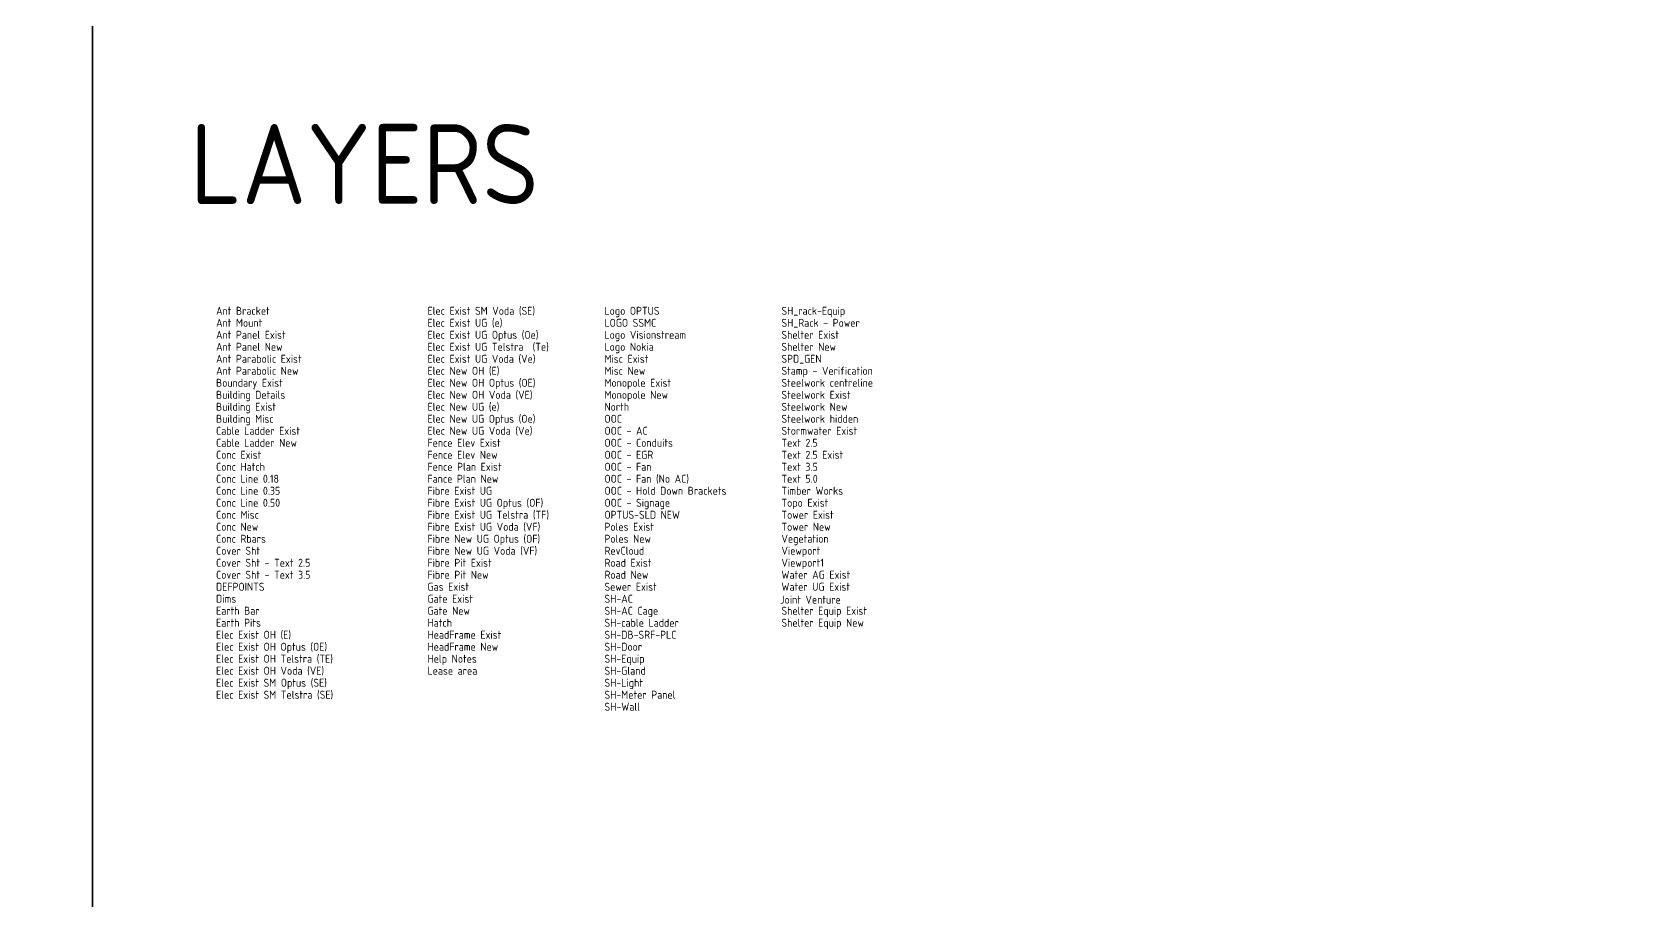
# Model space of a CAD drawing. Extents: x -408 to 1508121, y -29672 to 868845.
# Drawn here: x 1306957 to 1407539, y 217211 to 271514 of the extents above; entities that cross this region are included whole.
import ezdxf

# ---------------------------------------------------------------- set-up
doc = ezdxf.new("R2010")
doc.units = 0
doc.header["$MEASUREMENT"] = 0
for name, pattern in [('CENTRE', [58, 40, -6, 6, -6]), ('DASHED', [19.05, 12.7, -6.35]), ('HIDDEN2', [4, 2.5, -1.5]), ('PROPERTY', [37.5, 24, -3, 0.5, -3, 0.5, -3, 0.5, -3]), ('PROPERTY2', [18.75, 12, -1.5, 0.25, -1.5, 0.25, -1.5, 0.25, -1.5])]:
    doc.linetypes.add(name, pattern=pattern)
doc.layers.get('DEFPOINTS').update_dxf_attribs({"color": 1})
for name, color, linetype in [('Ant Bracket', 1, 'Continuous'), ('Ant Mount', 1, 'Continuous'), ('Ant Panel Exist', 7, 'Continuous'), ('Ant Panel New', 2, 'Continuous'), ('Ant Parabolic Exist', 7, 'Continuous'), ('Ant Parabolic New', 2, 'Continuous'), ('Boundary Exist', 7, 'PROPERTY'), ('Building Details', 1, 'Continuous'), ('Building Exist', 8, 'Continuous'), ('Building Misc', 8, 'Continuous'), ('Cable Ladder Exist', 7, 'Continuous'), ('Cable Ladder New', 2, 'Continuous'), ('Conc Exist', 7, 'Continuous'), ('Conc Hatch', 8, 'Continuous'), ('Conc Line 0.18', 7, 'Continuous'), ('Conc Line 0.35', 2, 'Continuous'), ('Conc Line 0.50', 6, 'Continuous'), ('Conc Misc', 7, 'Continuous'), ('Conc New', 2, 'Continuous'), ('Conc Rbars', 1, 'Continuous'), ('Cover Sht', 3, 'Continuous'), ('Cover Sht - Text 2.5', 2, 'Continuous'), ('Cover Sht - Text 3.5', 3, 'Continuous'), ('Dims', 7, 'Continuous'), ('Earth Bar', 2, 'Continuous'), ('Earth Pits', 7, 'Continuous'), ('Elec Exist OH (E)', 7, 'ELECTRICITY-OH'), ('Elec Exist OH Optus (OE)', 7, 'OPTUS OH ELECTRICITY'), ('Elec Exist OH Telstra (TE)', 7, 'TELSTRA OH ELECTRICITY'), ('Elec Exist OH Voda (VE)', 7, 'VODA OH ELECTRICITY'), ('Elec Exist SM Optus (SE)', 7, 'OPTUS SM ELECTRICITY'), ('Elec Exist SM Telstra (SE)', 7, 'TELSTRA SM ELECTRICITY'), ('Elec Exist SM Voda (SE)', 7, 'VODA SM ELECTRICITY'), ('Elec Exist UG (e)', 7, 'ELECTRICITY-UG'), ('Elec Exist UG Optus (Oe)', 7, 'OPTUS UG ELECTRICITY'), ('Elec Exist UG Telstra (Te)', 7, 'TELSTRA UG ELECTRICITY'), ('Elec Exist UG Voda (Ve)', 7, 'VODA UG ELECTRICITY'), ('Elec New OH (E)', 2, 'ELECTRICITY-OH'), ('Elec New OH Optus (OE)', 2, 'OPTUS OH ELECTRICITY'), ('Elec New OH Voda (Ve)', 2, 'VODA OH ELECTRICITY'), ('Elec New UG (e)', 2, 'ELECTRICITY-UG'), ('Elec New UG Optus (Oe)', 2, 'OPTUS UG ELECTRICITY'), ('Fence Elev Exist', 8, 'Continuous'), ('Fence Elev New', 2, 'Continuous'), ('Fence Plan Exist', 8, 'FENCE-COMPOUND'), ('Fence Plan New', 2, 'FENCE-COMPOUND'), ('Fibre Exist UG', 7, 'FIBRE-UG'), ('Fibre Exist UG Optus (OF)', 7, 'OPTUS FIBRE'), ('Fibre Exist UG Telstra (TF)', 7, 'TELSTRA FIBRE'), ('Fibre Exist UG Voda (VF)', 7, 'VODA FIBRE'), ('Fibre New UG Optus (OF)', 2, 'OPTUS FIBRE'), ('Fibre New UG Voda (VF)', 2, 'VODA FIBRE'), ('Fibre Pit Exist', 7, 'Continuous'), ('Fibre Pit New', 2, 'Continuous'), ('Gas Exist', 1, 'GAS LINE'), ('Gate Exist', 7, 'Continuous'), ('Gate New', 2, 'Continuous'), ('Hatch', 8, 'Continuous'), ('HeadFrame Exist', 7, 'Continuous'), ('HeadFrame New', 2, 'Continuous'), ('Help notes', 240, 'Continuous'), ('Joint Venture', 5, 'Continuous'), ('Lease Area', 2, 'PROPERTY2'), ('Logo OPTUS', 134, 'Continuous'), ('Logo ServiceStream', 7, 'Continuous'), ('Logo Visionstream', 7, 'Continuous'), ('Misc Exist', 7, 'Continuous'), ('Misc New', 2, 'Continuous'), ('Monopole Exist', 7, 'Continuous'), ('Monopole New', 2, 'Continuous'), ('North', 7, 'Continuous'), ('OOC', 2, 'Continuous'), ('OOC - AC', 1, 'Continuous'), ('OOC - Conduits', 8, 'Continuous'), ('OOC - EGR', 1, 'Continuous'), ('OOC - Fan', 1, 'Continuous'), ('OOC - Fan (No AC)', 1, 'Continuous'), ('OOC - Hold Down Brackets', 1, 'Continuous'), ('OOC - Signage', 1, 'Continuous'), ('OPTUS-SLD NEW', 6, 'Continuous'), ('Poles Exist', 7, 'Continuous'), ('Poles New', 2, 'Continuous'), ('RevCloud', 7, 'Continuous'), ('Road Exist', 7, 'Continuous'), ('Road New', 2, 'Continuous'), ('Sewer Exist', 1, 'SEWER'), ('SH-AC', 1, 'Continuous'), ('SH-AC Cage', 8, 'Continuous'), ('SH-Cable Ladder', 2, 'Continuous'), ('SH-DB-SRF-PLC', 7, 'Continuous'), ('SH-Door', 7, 'Continuous'), ('SH-Equip', 7, 'Continuous'), ('SH-Gland', 7, 'Continuous'), ('SH-Light', 8, 'Continuous'), ('SH-Meter Panel', 1, 'Continuous'), ('SH-Wall', 2, 'Continuous'), ('Shelter Equip Exist', 7, 'Continuous'), ('Shelter Equip New', 2, 'Continuous'), ('Shelter Exist', 7, 'Continuous'), ('Shelter New', 2, 'Continuous'), ('SPD_GEN', 2, 'DASHED'), ('Steelwork centreline', 1, 'CENTRE'), ('Steelwork Exist', 7, 'Continuous'), ('Steelwork Hidden', 1, 'Continuous'), ('Steelwork New', 2, 'Continuous'), ('Stormwater Exist', 1, 'STORMWATER'), ('Text 2.5', 2, 'Continuous'), ('Text 2.5 Exist', 7, 'Continuous'), ('Text 3.5', 4, 'Continuous'), ('Text 5.0', 4, 'Continuous'), ('Timber Works', 8, 'HIDDEN2'), ('Topo Exist', 8, 'Continuous'), ('Tower Exist', 7, 'Continuous'), ('Tower New', 2, 'Continuous'), ('Vegetation', 8, 'Continuous'), ('Water AG Exist', 1, 'WATER AG'), ('Water UG Exist', 1, 'WATER UG')]:
    doc.layers.add(name, color=color, linetype=linetype)
for name, color, linetype, lineweight in [('SH_rack - Equip', 7, 'Continuous', 25), ('SH_rack - Power', 7, 'Continuous', 25), ('Stamp - Verification', 7, 'Continuous', 25)]:
    doc.layers.add(name, color=color, linetype=linetype, lineweight=lineweight)
doc.layers.add('Viewport', color=161, linetype='Continuous', plot=False)
doc.layers.add('Viewport1', color=161, linetype='Continuous', plot=False)
doc.styles.add('ISOCP', font='isocp.shx')
doc.styles.get("Standard").update_dxf_attribs({"font": 'isocp.shx'})
doc.linetypes.add('ELECTRICITY-OH', pattern='A,12,-3,["E",Standard,S=2,R=0,X=-2.1,Y=-1.125],-0.5', length=15.5)
doc.linetypes.add('ELECTRICITY-UG', pattern='A,12,-3,["e",Standard,S=2.5,R=0,X=-2.1,Y=-1],-0.5', length=15.5)
doc.linetypes.add('FENCE-COMPOUND', pattern='A,12,-3.5,["/",ISOCP,S=2.5,R=0,X=-2.5,Y=-1.25],-0.25', length=15.75)
doc.linetypes.add('FIBRE-UG', pattern='A,12,-3.5,["f",Standard,S=2.54,R=0,X=-2.1,Y=-1.27],-1.5', length=17)
doc.linetypes.add('GAS LINE', pattern='A,12,-4,["GAS",Standard,S=2,R=0,X=-2.54,Y=-1.125],-4', length=20)
doc.linetypes.add('OPTUS FIBRE', pattern='A,4.8,-3.2,["Ofo",ISOCP,S=2,R=0,X=-2,Y=-1],-4', length=12)
doc.linetypes.add('OPTUS OH ELECTRICITY', pattern='A,4.8,-3.2,["O E",ISOCP,S=2,R=0,X=-2,Y=-1],-4', length=12)
doc.linetypes.add('OPTUS SM ELECTRICITY', pattern='A,4.8,-3.2,["OSE",ISOCP,S=2,R=0,X=-2,Y=-1],-4', length=12)
doc.linetypes.add('OPTUS UG ELECTRICITY', pattern='A,4.8,-3.2,["O e",ISOCP,S=2,R=0,X=-2,Y=-1],-4', length=12)
doc.linetypes.add('SEWER', pattern='A,12,-2.5,["s",Standard,S=2,R=0,X=-2.1,Y=-0.75],0', length=14.5)
doc.linetypes.add('STORMWATER', pattern='A,12,-3,["sw",Standard,S=2,R=0,X=-2.1,Y=-0.75],-2', length=17)
doc.linetypes.add('TELSTRA FIBRE', pattern='A,4.8,-3.2,["Tfo",ISOCP,S=2,R=0,X=-2,Y=-1],-4', length=12)
doc.linetypes.add('TELSTRA OH ELECTRICITY', pattern='A,4.8,-3.2,["T E",ISOCP,S=2,R=0,X=-2,Y=-1],-4', length=12)
doc.linetypes.add('TELSTRA SM ELECTRICITY', pattern='A,12,-3,["TSE",ISOCP,S=2,R=0,X=-2,Y=-1],-3.5', length=18.5)
doc.linetypes.add('TELSTRA UG ELECTRICITY', pattern='A,4.8,-3.2,["T e",ISOCP,S=2,R=0,X=-2,Y=-1],-4', length=12)
doc.linetypes.add('VODA FIBRE', pattern='A,12,-2.5,["Vfo",ISOCP,S=2,R=0,X=-2,Y=-1],-2.5', length=17)
doc.linetypes.add('VODA OH ELECTRICITY', pattern='A,4.8,-3.2,["VE",ISOCP,S=2,R=0,X=-2,Y=-1],-4', length=12)
doc.linetypes.add('VODA SM ELECTRICITY', pattern='A,4.8,-3.2,["VSE",ISOCP,S=2,R=0,X=-2,Y=-1],-4', length=12)
doc.linetypes.add('VODA UG ELECTRICITY', pattern='A,4.8,-3.2,["Ve",ISOCP,S=2,R=0,X=-2,Y=-1],-4', length=12)
doc.linetypes.add('WATER AG', pattern='A,12,-2.5,["W",Standard,S=2,R=0,X=-2.1,Y=-0.75],-0.5', length=15)
doc.linetypes.add('WATER UG', pattern='A,12,-2.5,["w",Standard,S=2,R=0,X=-2.1,Y=-0.75],-0.5', length=15)

msp = doc.modelspace()

# ---------------------------------------------------------------- linework, layer by layer
at = {"layer": 'DEFPOINTS', "color": 4}
msp.add_lwpolyline([(0, 868845), (1310728, 868845), (1310728, 0), (0, 0)], close=True, dxfattribs=at)
at = {"layer": 'Help notes', "color": 4}
msp.add_lwpolyline([(1310728, 276518), (1508121, 276518), (1508121, 138259), (1310728, 138259)], close=True, dxfattribs=at)

# ---------------------------------------------------------------- texts
at = {"layer": 'Ant Bracket', "style": 'ISOCP'}
msp.add_text('Ant Bracket', height=500, dxfattribs=at).set_placement((1318446, 253845))
at = {"layer": 'Ant Mount', "style": 'ISOCP'}
msp.add_text('Ant Mount', height=500, dxfattribs=at).set_placement((1318446, 253095))
at = {"layer": 'Ant Panel Exist', "style": 'ISOCP'}
msp.add_text('Ant Panel Exist', height=500, dxfattribs=at).set_placement((1318446, 252345))
at = {"layer": 'Ant Panel New', "style": 'ISOCP'}
msp.add_text('Ant Panel New', height=500, dxfattribs=at).set_placement((1318446, 251595))
at = {"layer": 'Ant Parabolic Exist', "style": 'ISOCP'}
msp.add_text('Ant Parabolic Exist', height=500, dxfattribs=at).set_placement((1318446, 250845))
at = {"layer": 'Ant Parabolic New', "style": 'ISOCP'}
msp.add_text('Ant Parabolic New', height=500, dxfattribs=at).set_placement((1318446, 250095))
at = {"layer": 'Boundary Exist', "style": 'ISOCP'}
msp.add_text('Boundary Exist', height=500, dxfattribs=at).set_placement((1318446, 249345))
at = {"layer": 'Building Details', "style": 'ISOCP'}
msp.add_text('Building Details', height=500, dxfattribs=at).set_placement((1318446, 248595))
at = {"layer": 'Building Exist', "style": 'ISOCP'}
msp.add_text('Building Exist', height=500, dxfattribs=at).set_placement((1318446, 247845))
at = {"layer": 'Building Misc', "style": 'ISOCP'}
msp.add_text('Building Misc', height=500, dxfattribs=at).set_placement((1318446, 247095))
at = {"layer": 'Cable Ladder Exist', "style": 'ISOCP'}
msp.add_text('Cable Ladder Exist', height=500, dxfattribs=at).set_placement((1318446, 246345))
at = {"layer": 'Cable Ladder New', "style": 'ISOCP'}
msp.add_text('Cable Ladder New', height=500, dxfattribs=at).set_placement((1318446, 245595))
at = {"layer": 'Conc Exist', "style": 'ISOCP'}
msp.add_text('Conc Exist', height=500, dxfattribs=at).set_placement((1318446, 244845))
at = {"layer": 'Conc Hatch', "style": 'ISOCP'}
msp.add_text('Conc Hatch', height=500, dxfattribs=at).set_placement((1318446, 244095))
at = {"layer": 'Conc Line 0.18', "style": 'ISOCP'}
msp.add_text('Conc Line 0.18', height=500, dxfattribs=at).set_placement((1318446, 243345))
at = {"layer": 'Conc Line 0.35', "style": 'ISOCP'}
msp.add_text('Conc Line 0.35', height=500, dxfattribs=at).set_placement((1318446, 242595))
at = {"layer": 'Conc Line 0.50', "style": 'ISOCP'}
msp.add_text('Conc Line 0.50', height=500, dxfattribs=at).set_placement((1318446, 241845))
at = {"layer": 'Conc Misc', "style": 'ISOCP'}
msp.add_text('Conc Misc', height=500, dxfattribs=at).set_placement((1318446, 241095))
at = {"layer": 'Conc New', "style": 'ISOCP'}
msp.add_text('Conc New', height=500, dxfattribs=at).set_placement((1318446, 240345))
at = {"layer": 'Conc Rbars', "style": 'ISOCP'}
msp.add_text('Conc Rbars', height=500, dxfattribs=at).set_placement((1318446, 239595))
at = {"layer": 'Cover Sht', "style": 'ISOCP'}
msp.add_text('Cover Sht', height=500, dxfattribs=at).set_placement((1318446, 238845))
at = {"layer": 'Cover Sht - Text 2.5', "style": 'ISOCP'}
msp.add_text('Cover Sht - Text 2.5', height=500, dxfattribs=at).set_placement((1318446, 238095))
at = {"layer": 'Cover Sht - Text 3.5', "style": 'ISOCP'}
msp.add_text('Cover Sht - Text 3.5', height=500, dxfattribs=at).set_placement((1318446, 237345))
at = {"layer": 'DEFPOINTS', "style": 'ISOCP'}
msp.add_text('DEFPOINTS', height=500, dxfattribs=at).set_placement((1318446, 236595))
at = {"layer": 'Dims', "style": 'ISOCP'}
msp.add_text('Dims', height=500, dxfattribs=at).set_placement((1318446, 235845))
at = {"layer": 'Earth Bar', "style": 'ISOCP'}
msp.add_text('Earth Bar', height=500, dxfattribs=at).set_placement((1318446, 235095))
at = {"layer": 'Earth Pits', "style": 'ISOCP'}
msp.add_text('Earth Pits', height=500, dxfattribs=at).set_placement((1318446, 234345))
at = {"layer": 'Elec Exist OH (E)', "style": 'ISOCP'}
msp.add_text('Elec Exist OH (E)', height=500, dxfattribs=at).set_placement((1318446, 233595))
at = {"layer": 'Elec Exist OH Optus (OE)', "style": 'ISOCP'}
msp.add_text('Elec Exist OH Optus (OE)', height=500, dxfattribs=at).set_placement((1318446, 232845))
at = {"layer": 'Elec Exist OH Telstra (TE)', "style": 'ISOCP'}
msp.add_text('Elec Exist OH Telstra (TE)', height=500, dxfattribs=at).set_placement((1318446, 232095))
at = {"layer": 'Elec Exist OH Voda (VE)', "style": 'ISOCP'}
msp.add_text('Elec Exist OH Voda (VE)', height=500, dxfattribs=at).set_placement((1318446, 231345))
at = {"layer": 'Elec Exist SM Optus (SE)', "style": 'ISOCP'}
msp.add_text('Elec Exist SM Optus (SE)', height=500, dxfattribs=at).set_placement((1318446, 230595))
at = {"layer": 'Elec Exist SM Telstra (SE)', "style": 'ISOCP'}
msp.add_text('Elec Exist SM Telstra (SE)', height=500, dxfattribs=at).set_placement((1318446, 229845))
at = {"layer": 'Elec Exist SM Voda (SE)', "style": 'ISOCP'}
msp.add_text('Elec Exist SM Voda (SE)', height=500, dxfattribs=at).set_placement((1331658, 253845))
at = {"layer": 'Elec Exist UG (e)', "style": 'ISOCP'}
msp.add_text('Elec Exist UG (e)', height=500, dxfattribs=at).set_placement((1331658, 253095))
at = {"layer": 'Elec Exist UG Optus (Oe)', "style": 'ISOCP'}
msp.add_text('Elec Exist UG Optus (Oe)', height=500, dxfattribs=at).set_placement((1331658, 252345))
at = {"layer": 'Elec Exist UG Telstra (Te)', "style": 'ISOCP'}
msp.add_text('Elec Exist UG Telstra  (Te)', height=500, dxfattribs=at).set_placement((1331658, 251595))
at = {"layer": 'Elec Exist UG Voda (Ve)', "style": 'ISOCP'}
for s, p in [('Elec Exist UG Voda (Ve)', (1331658, 250845)), ('Elec New UG Voda (Ve)', (1331658, 246345))]:
    msp.add_text(s, height=500, dxfattribs=at).set_placement(p)
at = {"layer": 'Elec New OH (E)', "style": 'ISOCP'}
msp.add_text('Elec New OH (E)', height=500, dxfattribs=at).set_placement((1331658, 250095))
at = {"layer": 'Elec New OH Optus (OE)', "style": 'ISOCP'}
msp.add_text('Elec New OH Optus (OE)', height=500, dxfattribs=at).set_placement((1331658, 249345))
at = {"layer": 'Elec New OH Voda (Ve)', "style": 'ISOCP'}
msp.add_text('Elec New OH Voda (VE)', height=500, dxfattribs=at).set_placement((1331658, 248595))
at = {"layer": 'Elec New UG (e)', "style": 'ISOCP'}
msp.add_text('Elec New UG (e)', height=500, dxfattribs=at).set_placement((1331658, 247845))
at = {"layer": 'Elec New UG Optus (Oe)', "style": 'ISOCP'}
msp.add_text('Elec New UG Optus (Oe)', height=500, dxfattribs=at).set_placement((1331658, 247095))
at = {"layer": 'Fence Elev Exist', "style": 'ISOCP'}
msp.add_text('Fence Elev Exist', height=500, dxfattribs=at).set_placement((1331658, 245595))
at = {"layer": 'Fence Elev New', "style": 'ISOCP'}
msp.add_text('Fence Elev New', height=500, dxfattribs=at).set_placement((1331658, 244845))
at = {"layer": 'Fence Plan Exist', "style": 'ISOCP'}
msp.add_text('Fence Plan Exist', height=500, dxfattribs=at).set_placement((1331658, 244095))
at = {"layer": 'Fence Plan New', "style": 'ISOCP'}
msp.add_text('Fance Plan New', height=500, dxfattribs=at).set_placement((1331658, 243345))
at = {"layer": 'Fibre Exist UG', "style": 'ISOCP'}
msp.add_text('Fibre Exist UG', height=500, dxfattribs=at).set_placement((1331658, 242595))
at = {"layer": 'Fibre Exist UG Optus (OF)', "style": 'ISOCP'}
msp.add_text('Fibre Exist UG Optus (OF)', height=500, dxfattribs=at).set_placement((1331658, 241845))
at = {"layer": 'Fibre Exist UG Telstra (TF)', "style": 'ISOCP'}
msp.add_text('Fibre Exist UG Telstra (TF)', height=500, dxfattribs=at).set_placement((1331658, 241095))
at = {"layer": 'Fibre Exist UG Voda (VF)', "style": 'ISOCP'}
msp.add_text('Fibre Exist UG Voda (VF)', height=500, dxfattribs=at).set_placement((1331658, 240345))
at = {"layer": 'Fibre New UG Optus (OF)', "style": 'ISOCP'}
msp.add_text('Fibre New UG Optus (OF)', height=500, dxfattribs=at).set_placement((1331658, 239595))
at = {"layer": 'Fibre New UG Voda (VF)', "style": 'ISOCP'}
msp.add_text('Fibre New UG Voda (VF)', height=500, dxfattribs=at).set_placement((1331658, 238845))
at = {"layer": 'Fibre Pit Exist', "style": 'ISOCP'}
msp.add_text('Fibre Pit Exist', height=500, dxfattribs=at).set_placement((1331658, 238095))
at = {"layer": 'Fibre Pit New', "style": 'ISOCP'}
msp.add_text('Fibre Pit New', height=500, dxfattribs=at).set_placement((1331658, 237345))
at = {"layer": 'Gas Exist', "style": 'ISOCP'}
msp.add_text('Gas Exist', height=500, dxfattribs=at).set_placement((1331658, 236595))
at = {"layer": 'Gate Exist', "style": 'ISOCP'}
msp.add_text('Gate Exist', height=500, dxfattribs=at).set_placement((1331658, 235845))
at = {"layer": 'Gate New', "style": 'ISOCP'}
msp.add_text('Gate New', height=500, dxfattribs=at).set_placement((1331658, 235095))
at = {"layer": 'Hatch', "style": 'ISOCP'}
msp.add_text('Hatch', height=500, dxfattribs=at).set_placement((1331658, 234345))
at = {"layer": 'HeadFrame Exist', "style": 'ISOCP'}
msp.add_text('HeadFrame Exist', height=500, dxfattribs=at).set_placement((1331658, 233595))
at = {"layer": 'HeadFrame New', "style": 'ISOCP'}
msp.add_text('HeadFrame New', height=500, dxfattribs=at).set_placement((1331658, 232845))
at = {"layer": 'Help notes', "style": 'ISOCP'}
msp.add_text('Help Notes', height=500, dxfattribs=at).set_placement((1331658, 232095))
at = {"layer": 'Help notes', "color": 4, "insert": (1316816, 265773), "char_height": 5000, "width": 43941.54, "attachment_point": 1, "style": 'ISOCP'}
msp.add_mtext('LAYERS', dxfattribs=at)
at = {"layer": 'Joint Venture', "style": 'ISOCP'}
msp.add_text('Joint Venture', height=500, dxfattribs=at).set_placement((1353700, 235789))
at = {"layer": 'Lease Area', "style": 'ISOCP'}
msp.add_text('Lease area', height=500, dxfattribs=at).set_placement((1331658, 231345))
at = {"layer": 'Logo OPTUS', "style": 'ISOCP'}
msp.add_text('Logo OPTUS', height=500, dxfattribs=at).set_placement((1342717, 253845))
at = {"layer": 'Logo ServiceStream', "style": 'ISOCP'}
msp.add_text('LOGO SSMC', height=500, dxfattribs=at).set_placement((1342717, 253095))
at = {"layer": 'Logo Visionstream', "style": 'ISOCP'}
for s, p in [('Logo Visionstream', (1342717, 252345)), ('Logo Nokia', (1342717, 251595))]:
    msp.add_text(s, height=500, dxfattribs=at).set_placement(p)
at = {"layer": 'Misc Exist', "style": 'ISOCP'}
msp.add_text('Misc Exist', height=500, dxfattribs=at).set_placement((1342717, 250845))
at = {"layer": 'Misc New', "style": 'ISOCP'}
msp.add_text('Misc New', height=500, dxfattribs=at).set_placement((1342717, 250095))
at = {"layer": 'Monopole Exist', "style": 'ISOCP'}
msp.add_text('Monopole Exist', height=500, dxfattribs=at).set_placement((1342717, 249345))
at = {"layer": 'Monopole New', "style": 'ISOCP'}
msp.add_text('Monopole New', height=500, dxfattribs=at).set_placement((1342717, 248595))
at = {"layer": 'North', "style": 'ISOCP'}
msp.add_text('North', height=500, dxfattribs=at).set_placement((1342717, 247845))
at = {"layer": 'OOC', "style": 'ISOCP'}
msp.add_text('OOC', height=500, dxfattribs=at).set_placement((1342717, 247095))
at = {"layer": 'OOC - AC', "style": 'ISOCP'}
msp.add_text('OOC - AC', height=500, dxfattribs=at).set_placement((1342717, 246345))
at = {"layer": 'OOC - Conduits', "style": 'ISOCP'}
msp.add_text('OOC - Conduits', height=500, dxfattribs=at).set_placement((1342717, 245595))
at = {"layer": 'OOC - EGR', "style": 'ISOCP'}
msp.add_text('OOC - EGR', height=500, dxfattribs=at).set_placement((1342717, 244845))
at = {"layer": 'OOC - Fan', "style": 'ISOCP'}
msp.add_text('OOC - Fan', height=500, dxfattribs=at).set_placement((1342717, 244095))
at = {"layer": 'OOC - Fan (No AC)', "style": 'ISOCP'}
msp.add_text('OOC - Fan (No AC)', height=500, dxfattribs=at).set_placement((1342717, 243345))
at = {"layer": 'OOC - Hold Down Brackets', "style": 'ISOCP'}
msp.add_text('OOC - Hold Down Brackets', height=500, dxfattribs=at).set_placement((1342717, 242595))
at = {"layer": 'OOC - Signage', "style": 'ISOCP'}
msp.add_text('OOC - Signage', height=500, dxfattribs=at).set_placement((1342717, 241845))
at = {"layer": 'OPTUS-SLD NEW', "style": 'ISOCP'}
msp.add_text('OPTUS-SLD NEW', height=500, dxfattribs=at).set_placement((1342717, 241095))
at = {"layer": 'Poles Exist', "style": 'ISOCP'}
msp.add_text('Poles Exist', height=500, dxfattribs=at).set_placement((1342717, 240345))
at = {"layer": 'Poles New', "style": 'ISOCP'}
msp.add_text('Poles New', height=500, dxfattribs=at).set_placement((1342717, 239595))
at = {"layer": 'RevCloud', "style": 'ISOCP'}
msp.add_text('RevCloud', height=500, dxfattribs=at).set_placement((1342717, 238845))
at = {"layer": 'Road Exist', "style": 'ISOCP'}
msp.add_text('Road Exist', height=500, dxfattribs=at).set_placement((1342717, 238095))
at = {"layer": 'Road New', "style": 'ISOCP'}
msp.add_text('Road New', height=500, dxfattribs=at).set_placement((1342717, 237345))
at = {"layer": 'Sewer Exist', "style": 'ISOCP'}
msp.add_text('Sewer Exist', height=500, dxfattribs=at).set_placement((1342717, 236595))
at = {"layer": 'SH-AC', "style": 'ISOCP'}
msp.add_text('SH-AC', height=500, dxfattribs=at).set_placement((1342717, 235845))
at = {"layer": 'SH-AC Cage', "style": 'ISOCP'}
msp.add_text('SH-AC Cage', height=500, dxfattribs=at).set_placement((1342717, 235095))
at = {"layer": 'SH-Cable Ladder', "style": 'ISOCP'}
msp.add_text('SH-cable Ladder', height=500, dxfattribs=at).set_placement((1342717, 234345))
at = {"layer": 'SH-DB-SRF-PLC', "style": 'ISOCP'}
msp.add_text('SH-DB-SRF-PLC', height=500, dxfattribs=at).set_placement((1342717, 233595))
at = {"layer": 'SH-Door', "style": 'ISOCP'}
msp.add_text('SH-Door', height=500, dxfattribs=at).set_placement((1342717, 232845))
at = {"layer": 'SH-Equip', "style": 'ISOCP'}
msp.add_text('SH-Equip', height=500, dxfattribs=at).set_placement((1342717, 232095))
at = {"layer": 'SH-Gland', "style": 'ISOCP'}
msp.add_text('SH-Gland', height=500, dxfattribs=at).set_placement((1342717, 231345))
at = {"layer": 'SH-Light', "style": 'ISOCP'}
msp.add_text('SH-Light', height=500, dxfattribs=at).set_placement((1342717, 230595))
at = {"layer": 'SH-Meter Panel', "style": 'ISOCP'}
msp.add_text('SH-Meter Panel', height=500, dxfattribs=at).set_placement((1342717, 229845))
at = {"layer": 'SH-Wall', "style": 'ISOCP'}
msp.add_text('SH-Wall', height=500, dxfattribs=at).set_placement((1342717, 229095))
at = {"layer": 'SH_rack - Equip', "style": 'ISOCP'}
msp.add_text('SH_rack-Equip', height=500, dxfattribs=at).set_placement((1353775, 253845))
at = {"layer": 'SH_rack - Power', "style": 'ISOCP'}
msp.add_text('SH_Rack - Power', height=500, dxfattribs=at).set_placement((1353775, 253095))
at = {"layer": 'Shelter Equip Exist', "style": 'ISOCP'}
msp.add_text('Shelter Equip Exist', height=500, dxfattribs=at).set_placement((1353775, 235095))
at = {"layer": 'Shelter Equip New', "style": 'ISOCP'}
msp.add_text('Shelter Equip New', height=500, dxfattribs=at).set_placement((1353775, 234345))
at = {"layer": 'Shelter Exist', "style": 'ISOCP'}
msp.add_text('Shelter Exist', height=500, dxfattribs=at).set_placement((1353775, 252345))
at = {"layer": 'Shelter New', "style": 'ISOCP'}
msp.add_text('Shelter New', height=500, dxfattribs=at).set_placement((1353775, 251595))
at = {"layer": 'SPD_GEN', "style": 'ISOCP'}
msp.add_text('SPD_GEN', height=500, dxfattribs=at).set_placement((1353775, 250845))
at = {"layer": 'Stamp - Verification', "style": 'ISOCP'}
msp.add_text('Stamp - Verification', height=500, dxfattribs=at).set_placement((1353775, 250095))
at = {"layer": 'Steelwork centreline', "style": 'ISOCP'}
msp.add_text('Steelwork centreline', height=500, dxfattribs=at).set_placement((1353775, 249345))
at = {"layer": 'Steelwork Exist', "style": 'ISOCP'}
msp.add_text('Steelwork Exist', height=500, dxfattribs=at).set_placement((1353775, 248595))
at = {"layer": 'Steelwork Hidden', "style": 'ISOCP'}
msp.add_text('Steelwork hidden', height=500, dxfattribs=at).set_placement((1353775, 247095))
at = {"layer": 'Steelwork New', "style": 'ISOCP'}
msp.add_text('Steelwork New', height=500, dxfattribs=at).set_placement((1353775, 247845))
at = {"layer": 'Stormwater Exist', "style": 'ISOCP'}
msp.add_text('Stormwater Exist', height=500, dxfattribs=at).set_placement((1353775, 246345))
at = {"layer": 'Text 2.5', "style": 'ISOCP'}
msp.add_text('Text 2.5', height=500, dxfattribs=at).set_placement((1353775, 245595))
at = {"layer": 'Text 2.5 Exist', "style": 'ISOCP'}
msp.add_text('Text 2.5 Exist', height=500, dxfattribs=at).set_placement((1353775, 244845))
at = {"layer": 'Text 3.5', "style": 'ISOCP'}
msp.add_text('Text 3.5', height=500, dxfattribs=at).set_placement((1353775, 244095))
at = {"layer": 'Text 5.0', "style": 'ISOCP'}
msp.add_text('Text 5.0', height=500, dxfattribs=at).set_placement((1353775, 243345))
at = {"layer": 'Timber Works', "style": 'ISOCP'}
msp.add_text('Timber Works', height=500, dxfattribs=at).set_placement((1353775, 242595))
at = {"layer": 'Topo Exist', "style": 'ISOCP'}
msp.add_text('Topo Exist', height=500, dxfattribs=at).set_placement((1353775, 241845))
at = {"layer": 'Tower Exist', "style": 'ISOCP'}
msp.add_text('Tower Exist', height=500, dxfattribs=at).set_placement((1353775, 241095))
at = {"layer": 'Tower New', "style": 'ISOCP'}
msp.add_text('Tower New', height=500, dxfattribs=at).set_placement((1353775, 240345))
at = {"layer": 'Vegetation', "style": 'ISOCP'}
msp.add_text('Vegetation', height=500, dxfattribs=at).set_placement((1353775, 239595))
at = {"layer": 'Viewport', "style": 'ISOCP'}
msp.add_text('Viewport', height=500, dxfattribs=at).set_placement((1353775, 238845))
at = {"layer": 'Viewport1', "style": 'ISOCP'}
msp.add_text('Viewport1 ', height=500, dxfattribs=at).set_placement((1353775, 238095))
at = {"layer": 'Water AG Exist', "style": 'ISOCP'}
msp.add_text('Water AG Exist', height=500, dxfattribs=at).set_placement((1353775, 237345))
at = {"layer": 'Water UG Exist', "style": 'ISOCP'}
msp.add_text('Water UG Exist', height=500, dxfattribs=at).set_placement((1353775, 236595))

doc.saveas('drawing.dxf')
